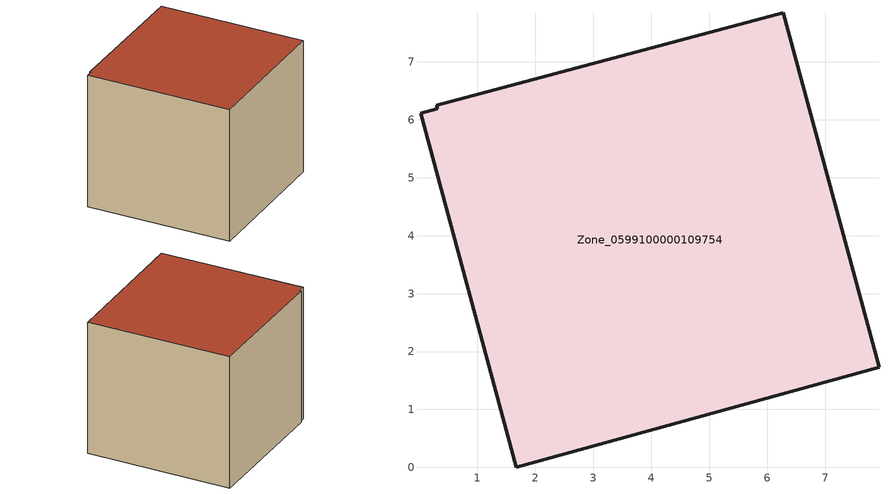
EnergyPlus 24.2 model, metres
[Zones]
Zone_0599100000109754
 floor ground (C_G): 0.02,6.12 0.31,6.19 0.3,6.25 6.28,7.85 7.93,1.73 1.67,0 z0
 wall outside (C_F): 7.93,1.73 6.28,7.85 0.3,6.25 0.31,6.19 0.02,6.12 1.67,0 7.93,1.73 z0:5.92
 roof outside (C_R): 0.31,6.19 0.02,6.12 1.67,0 7.93,1.73 6.28,7.85 0.3,6.25 z5.92
[BUILDING]
Pand.0599100000109754: North Axis=0; Terrain=City; Loads Convergence Tolerance Value=0.04; Temperature Convergence Tolerance Value=0.4; Solar Distribution=FullExterior; Maximum Number of Warmup Days=25; Minimum Number of Warmup Days=1
[Site:Location]
Rotterdam.The.Hague.AP_ZH_NLD Design_Conditions: Latitude=51.96; Longitude=4.45; Time Zone=1; Elevation=-4.5
[SITE:GROUNDTEMPERATURE:BUILDINGSURFACE]
18, 18, 18, 18, 18, 18, 18, 18, 18, 18, 18, 18
[MATERIAL] Thermal Absorptance=0.9; Solar Absorptance=0.7; Visible Absorptance=0.7
Name | Roughness | Thickness | Conductivity | Density | Specific Heat
G.TC.1946-1964 | MediumSmooth | 0.15 | 1 | 540 | 1210
F.TC.1946-1964 | Rough | 0.3 | 0.857143 | 1920 | 840
R.TC.1946-1964 | MediumRough | 0.2 | 0.235294 | 1500 | 1000
[CONSTRUCTION]
C_G: G.TC.1946-1964
C_F: F.TC.1946-1964
C_R: R.TC.1946-1964
[ZONE]
Zone_0599100000109754: Type=1; Multiplier=1; Ceiling Height=Autocalculate; Volume=Autocalculate; Floor Area=autocalculate; Part of Total Floor Area=Yes
[ZONEINFILTRATION:DESIGNFLOWRATE]
Infil_Zone_0599100000109754: Zone or ZoneList or Space or SpaceList=Zone_0599100000109754; Schedule=AlwaysOn; Design Flow Rate Calculation Method=Flow/Area; Flow Rate per Floor Area=0.003; Constant Term Coefficient=1; Temperature Term Coefficient=0; Velocity Term Coefficient=0; Velocity Squared Term Coefficient=0
[HVACTEMPLATE:ZONE:IDEALLOADSAIRSYSTEM]
Zone_0599100000109754: Maximum Heating Supply Air Temperature=50; Minimum Cooling Supply Air Temperature=13; Maximum Heating Supply Air Humidity Ratio=0.0156; Minimum Cooling Supply Air Humidity Ratio=0.0077; Heating Limit=NoLimit; Cooling Limit=NoLimit; Dehumidification Control Type=ConstantSensibleHeatRatio; Cooling Sensible Heat Ratio=0.7; Dehumidification Setpoint=60; Humidification Control Type=None; Humidification Setpoint=30; Outdoor Air Method=None; Outdoor Air Flow Rate per Person=0.00944; Outdoor Air Flow Rate per Zone Floor Area=0; Outdoor Air Flow Rate per Zone=0; Demand Controlled Ventilation Type=None; Outdoor Air Economizer Type=NoEconomizer; Heat Recovery Type=None; Sensible Heat Recovery Effectiveness=0.7; Latent Heat Recovery Effectiveness=0.65
[ZONECONTROL:THERMOSTAT]
ThermostatControl_Zone_0599100000109754: Zone or ZoneList=Zone_0599100000109754; Control Type Schedule=DualSetpointControlType; Control 1=Thermostat_Zone_0599100000109754; Temperature Difference Between Cutout And Setpoint=0
[THERMOSTATSETPOINT:DUALSETPOINT]
Thermostat_Zone_0599100000109754: Heating Setpoint Temperature Schedule=HeatingSetpoint_Zone_0599100000109754; Cooling Setpoint Temperature Schedule=CoolingSetpoint_Zone_0599100000109754
[SCHEDULE:COMPACT]
HeatingSetpoint_Zone_0599100000109754: Through: 12/31, For: AllDays, Until: 24:00, 21
CoolingSetpoint_Zone_0599100000109754: Through: 12/31, For: AllDays, Until: 24:00, 24
DualSetpointControlType: Through: 12/31, For: AllDays, Until: 24:00, 4
AlwaysOn: Through: 12/31, For: AllDays, Until: 24:00, 1
